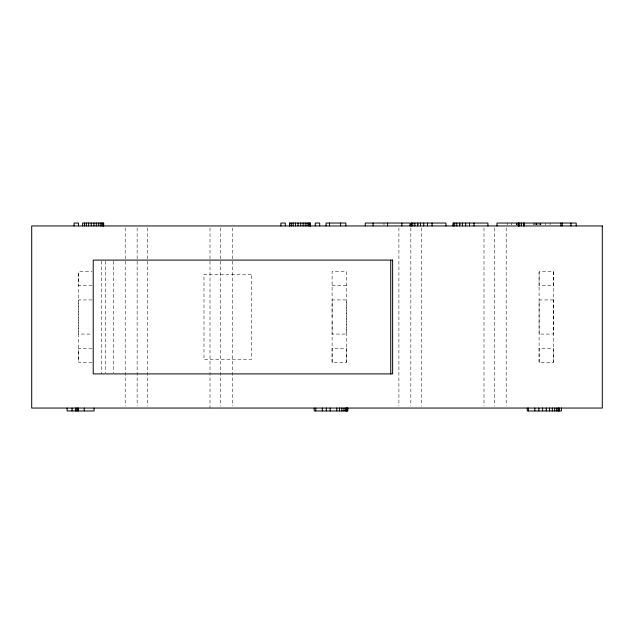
<?xml version="1.0" encoding="UTF-8"?>
<svg xmlns="http://www.w3.org/2000/svg" width="634" height="634" viewBox="0 0 634 634"><rect width="100%" height="100%" fill="white"/><g stroke="black" fill="none" stroke-linecap="round" stroke-linejoin="round"><path stroke-width="0.48" stroke-dasharray="3.17 2.38" d="M92.025 362.521L78.743 362.521L78.743 271.479L92.025 271.479M332.097 362.521L332.097 271.479L346.322 271.479L346.322 362.521L332.097 362.521L332.097 348.296L346.322 348.296L346.322 362.521M539.098 362.521L539.098 271.479L553.323 271.479L553.323 362.521L539.098 362.521L539.098 348.296L553.323 348.296L553.323 362.521M92.025 285.704L78.743 285.704L78.743 271.479M332.097 285.704L346.322 285.704M92.025 299.93L78.743 299.93L78.743 334.07L92.025 334.07M92.025 348.296L78.743 348.296L78.743 362.521M553.323 271.479L553.323 285.704L539.098 285.704L539.098 271.479M550.074 223.041L550.074 224.983M545.636 223.041L545.636 224.983M540.865 223.041L540.865 224.983M540.651 223.041L540.651 224.983M540.01 223.041L540.01 224.983M538.971 223.041L538.971 224.983M537.038 223.041L537.038 224.983M536.895 223.041L536.887 224.983M536.451 223.041L536.451 224.983M535.738 223.041L535.738 224.983M534.771 223.041L534.771 224.983M533.527 223.041L533.527 224.983M517.265 223.041L517.265 224.983M516.615 223.041L516.615 224.983M516.393 223.041L516.393 224.983M511.638 223.041L511.638 224.983M507.2 223.041L507.2 224.983M506.186 227.931L506.186 406.069M494.251 227.931L494.251 406.069M483.996 227.931L483.996 406.069M460.641 223.041L460.641 224.983M421.396 227.931L421.396 406.069M418.686 223.041L418.686 224.983M410.84 227.931L410.84 406.069M398.905 227.931L398.905 406.069M383.982 223.041L383.982 224.983M332.097 317L332.097 299.93L346.322 299.93L346.322 334.07L332.097 334.07L332.097 320.915M232.488 227.931L232.488 406.069M220.553 227.931L220.553 406.069M210.005 227.931L210.005 408.05M147.405 227.931L147.405 406.069M137.134 227.931L137.134 406.069M125.199 227.931L125.199 406.069M113.74 261.081L113.74 372.919M105.537 261.081L105.537 372.919M101.749 261.081L101.749 373.901M251.254 274.324L203.982 274.324L203.982 359.676L251.254 359.676L251.254 274.324M553.323 299.93L539.098 299.93L539.098 334.07L553.323 334.07L553.323 299.93"/><path stroke-width="0.95" d="M576.203 225.95L576.203 223.041L496.985 223.041L496.985 225.95M570.98 223.041L570.98 225.95M562.231 223.041L562.231 225.95M561.415 408.05L561.415 410.959L527.266 410.959L527.266 408.05M560.9 223.041L560.9 225.95M559.109 408.05L559.109 410.959M558.831 408.05L558.831 410.959M558.015 408.05L558.015 410.959M556.644 408.05L556.644 410.959M554.726 408.05L554.726 410.959M552.325 408.05L552.325 410.959M549.504 408.05L549.504 410.959M546.262 408.05L546.262 410.959M542.609 408.05L542.609 410.959M538.821 408.05L538.821 410.959M534.827 408.05L534.827 410.959M528.415 408.05L528.415 410.959M524.334 223.041L524.334 225.95M523.589 223.041L523.549 225.95M521.457 223.041L521.457 225.95M519.721 223.041L519.721 225.95M518.461 223.041L518.461 225.95M518.319 223.041L518.319 225.95M487.918 225.95L487.918 223.041L452.985 223.041L452.985 225.95M474.018 223.041L474.018 225.95M469.477 223.041L469.477 225.95M465.657 223.041L465.657 225.95M462.408 223.041L462.408 225.95M459.563 223.041L459.563 225.95M456.813 223.041L456.813 225.95M454.736 223.041L454.736 225.95M453.421 223.041L453.421 225.95M445.964 225.95L445.964 223.041L411.03 223.041L411.03 225.95M432.063 223.041L432.063 225.95M427.522 223.041L427.522 225.95M423.702 223.041L423.702 225.95M420.453 223.041L420.453 225.95M417.608 223.041L417.608 225.95M414.858 223.041L414.858 225.95M412.782 223.041L412.782 225.95M411.466 223.041L411.466 225.95M410.032 225.95L410.032 223.041L365.287 223.041L365.287 225.95M401.853 223.041L401.853 225.95M390.742 260.099L390.742 373.901M387.588 223.041L387.588 225.95M373.093 223.041L373.093 225.95M347.844 408.05L347.844 410.959L314.218 410.959L314.218 408.05M347.575 408.05L347.575 410.959M346.766 408.05L346.766 410.959M346.457 408.05L346.457 410.959M345.823 225.95L345.823 223.041L326.034 223.041L326.034 225.95M345.522 408.05L345.522 410.959M343.977 408.05L343.977 410.959M341.829 408.05L341.829 410.959M340.601 223.041L340.601 225.95M339.428 408.05L339.428 410.959M336.757 408.05L336.757 410.959M330.195 408.05L330.195 410.959M329.474 223.041L329.474 225.95M326.344 408.05L326.344 410.959M322.302 408.05L322.302 410.959M319.694 225.95L319.694 223.041L315.257 223.041L315.257 225.95M315.74 408.05L315.74 410.959M310.486 225.95L310.486 223.041L289.484 223.041L289.484 225.95M310.264 223.041L310.264 225.95M309.598 223.041L309.598 225.95M308.512 223.041L308.512 225.95M307.03 223.041L307.03 225.95M305.223 223.041L305.223 225.95M303.107 223.041L303.107 225.95M300.706 223.041L300.706 225.95M298.035 223.041L298.035 225.95M295.42 223.041L295.42 225.95M293.17 223.041L293.17 225.95M291.339 223.041L291.339 225.95M289.77 223.041L289.77 225.95M285.324 225.95L285.324 223.041L280.886 223.041L280.886 225.95M103.667 225.95L103.667 223.041L82.674 223.041L82.674 225.95M103.445 223.041L103.445 225.95M102.787 223.041L102.787 225.95M101.702 223.041L101.702 225.95M100.212 223.041L100.212 225.95M98.405 223.041L98.405 225.95M96.289 223.041L96.289 225.95M94.086 408.05L94.086 410.959L67.109 410.959L67.109 408.05M93.887 223.041L93.887 225.95M91.217 223.041L91.217 225.95M88.609 223.041L88.609 225.95M86.351 223.041L86.351 225.95M84.52 223.041L84.52 225.95M84.274 408.05L84.274 410.959M78.513 225.95L78.513 223.041L74.075 223.041L74.075 225.95M78.521 408.05L78.521 410.959M77.594 408.05L77.594 410.959M76.69 408.05L76.69 410.959M75.486 408.05L75.486 410.959M72.046 408.05L72.046 410.959M602.3 225.95L31.7 225.95L31.7 408.05L602.3 408.05L602.3 225.95M392.628 260.099L93.214 260.099L93.214 373.901L392.628 373.901L392.628 260.099"/></g></svg>
